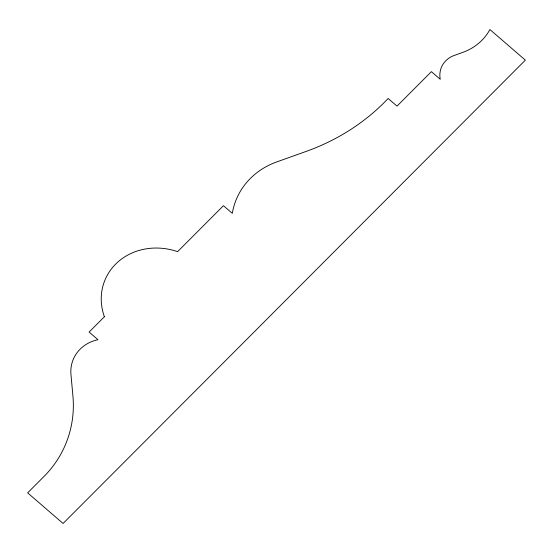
<?xml version="1.0" encoding="UTF-8"?>
<svg xmlns="http://www.w3.org/2000/svg" width="553" height="553" viewBox="0 0 553 553"><rect width="100%" height="100%" fill="white"/><g stroke="black" fill="none" stroke-linecap="round" stroke-linejoin="round"><path stroke-width="0.83" d="M104.393 316.745L89.116 332.063L97.971 339.715A38.641 34.728 21.7 0 0 70.964 374.568L72.913 395.858A123.07 110.614 21.7 0 1 44.841 475.621L27.65 492.854L63.083 523.47L525.35 60.146L489.917 29.53A57.318 51.512 21.7 0 1 462.612 52.459L454.193 55.466A24.996 22.466 21.7 0 0 440.25 79.307L431.395 71.655L397.013 106.121L388.151 98.469A234.265 210.555 21.7 0 1 306.009 151.474L276.728 161.932A78.955 70.964 21.7 0 0 232.295 213.354L223.44 205.695L177.589 251.65A60.104 54.021 21.7 0 0 117.851 262.032A60.104 54.021 21.7 0 0 104.393 316.745"/></g></svg>
